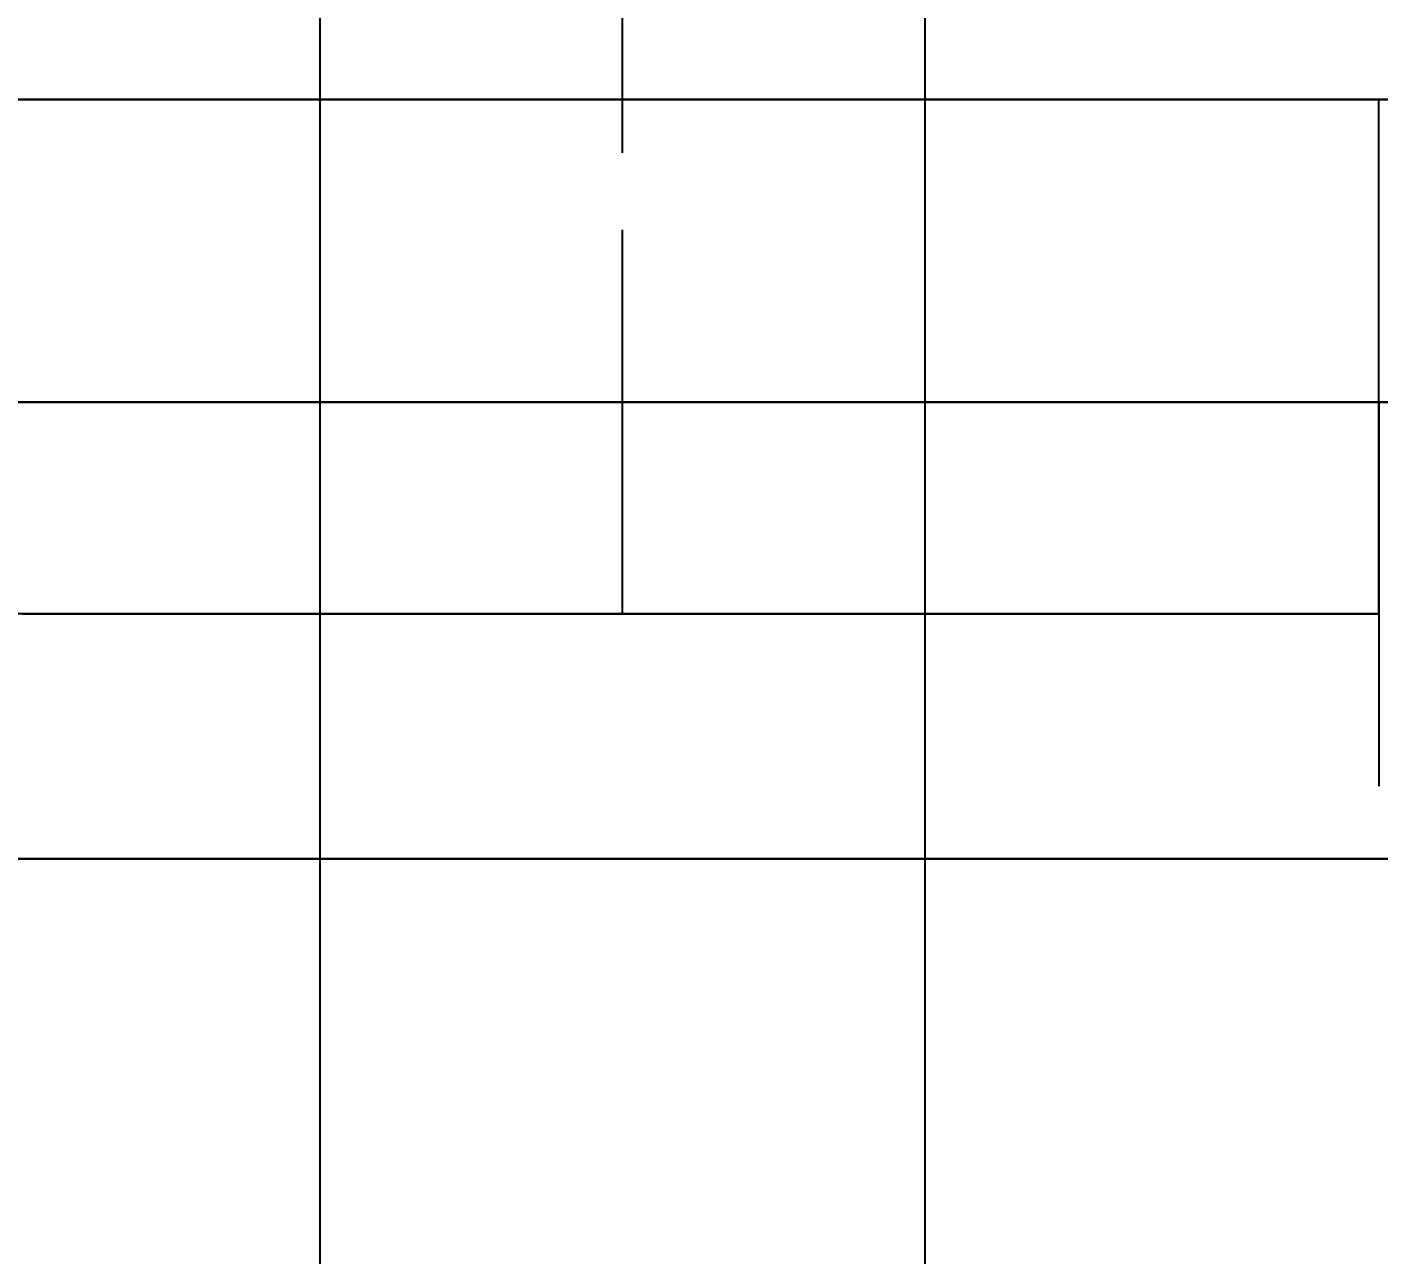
# Model space of a CAD drawing. Header units: millimetres. Extents: x -9 to 221, y -53 to 196.
# Drawn here: x 137.881 to 142.35, y -23.02 to -18.96 of the extents above; entities that cross this region are included whole.
import ezdxf

# ---------------------------------------------------------------- set-up
doc = ezdxf.new("R2010")
doc.units = ezdxf.units.MM
doc.linetypes.add('DASHED', pattern=[1.524, 1.27, -0.254])
for name, color, linetype in [('DIMS', 3, 'CONTINUOUS'), ('HIDDEN', 8, 'DASHED'), ('VISIBLE', 7, 'CONTINUOUS')]:
    doc.layers.add(name, color=color, linetype=linetype)
doc.styles.add('OpenSansCondensed-Light', font='OpenSansCondensed-Light.ttf')
doc.dimstyles.new('EZDXF', dxfattribs={"dimtxt": 0.25, "dimasz": 0.175, "dimexe": 0.375, "dimexo": 0.125, "dimgap": 0.1, "dimtad": 1, "dimlfac": 100, "dimzin": 12, "dimdsep": 46, "dimtxsty": 'OpenSansCondensed-Light', "dimblk": 'ARCHTICK', "dimcen": 2.5, "dimazin": 3, "dimtfac": 0.5, "dimtmove": 2, "dimatfit": 3})

# ---------------------------------------------------------------- blocks, each defined once
blk = doc.blocks.new('_ARCHTICK')
at = {"color": 0, "linetype": 'BYBLOCK', "const_width": 0.15}
blk.add_lwpolyline([(-0.5, -0.5), (0.5, 0.5)], dxfattribs=at)

msp = doc.modelspace()

# ---------------------------------------------------------------- linework, layer by layer
at = {"layer": 'HIDDEN'}
for points in [[(138.85, -21.71), (138.85, -15.4)], [(140.85, -21.71), (140.85, -15.4)], [(138.85, -20.9), (138.85, -18.6)], [(139.85, -20.9), (139.85, -18.6)], [(140.85, -20.9), (140.85, -18.6)], [(137.82368, -19.2), (137.92895, -19.2), (138.03421, -19.2), (138.13947, -19.2), (138.24474, -19.2), (138.35, -19.2), (138.45526, -19.2), (138.56053, -19.2), (138.66579, -19.2), (138.77105, -19.2), (138.87632, -19.2), (138.98158, -19.2), (139.08684, -19.2), (139.19211, -19.2), (139.29737, -19.2), (139.40263, -19.2), (139.50789, -19.2), (139.61316, -19.2), (139.71842, -19.2), (139.82368, -19.2), (139.92895, -19.2), (140.03421, -19.2), (140.13947, -19.2), (140.24474, -19.2), (140.35, -19.2), (140.45526, -19.2), (140.56053, -19.2), (140.66579, -19.2), (140.77105, -19.2), (140.87632, -19.2), (140.98158, -19.2), (141.08684, -19.2), (141.19211, -19.2), (141.29737, -19.2), (141.40263, -19.2), (141.50789, -19.2), (141.61316, -19.2), (141.71842, -19.2), (141.82368, -19.2), (141.92895, -19.2), (142.03421, -19.2), (142.13947, -19.2), (142.24474, -19.2), (142.35, -19.2), (142.45526, -19.2)], [(142.45526, -19.2), (142.35, -19.2), (142.24474, -19.2), (142.13947, -19.2), (142.03421, -19.2), (141.92895, -19.2), (141.82368, -19.2), (141.71842, -19.2), (141.61316, -19.2), (141.50789, -19.2), (141.40263, -19.2), (141.29737, -19.2), (141.19211, -19.2), (141.08684, -19.2), (140.98158, -19.2), (140.87632, -19.2), (140.77105, -19.2), (140.66579, -19.2), (140.56053, -19.2), (140.45526, -19.2), (140.35, -19.2), (140.24474, -19.2), (140.13947, -19.2), (140.03421, -19.2), (139.92895, -19.2), (139.82368, -19.2), (139.71842, -19.2), (139.61316, -19.2), (139.50789, -19.2), (139.40263, -19.2), (139.29737, -19.2), (139.19211, -19.2), (139.08684, -19.2), (138.98158, -19.2), (138.87632, -19.2), (138.77105, -19.2), (138.66579, -19.2), (138.56053, -19.2), (138.45526, -19.2), (138.35, -19.2), (138.24474, -19.2), (138.13947, -19.2), (138.03421, -19.2), (137.92895, -19.2), (137.82368, -19.2)], [(142.35, -19.2), (142.27063, -19.2), (142.19127, -19.2), (142.1119, -19.2), (142.03254, -19.2), (141.95317, -19.2), (141.87381, -19.2), (141.79444, -19.2), (141.71508, -19.2), (141.63571, -19.2), (141.55635, -19.2), (141.47698, -19.2), (141.39762, -19.2), (141.31825, -19.2), (141.23889, -19.2), (141.15952, -19.2), (141.08016, -19.2), (141.00079, -19.2), (140.92143, -19.2), (140.84206, -19.2), (140.7627, -19.2), (140.68333, -19.2), (140.60397, -19.2), (140.5246, -19.2), (140.44524, -19.2), (140.36587, -19.2), (140.28651, -19.2), (140.20714, -19.2), (140.12778, -19.2), (140.04841, -19.2), (139.96905, -19.2), (139.88968, -19.2), (139.81032, -19.2), (139.73095, -19.2), (139.65159, -19.2), (139.57222, -19.2), (139.49286, -19.2), (139.41349, -19.2), (139.33413, -19.2), (139.25476, -19.2), (139.1754, -19.2), (139.09603, -19.2), (139.01667, -19.2), (138.9373, -19.2), (138.85794, -19.2), (138.77857, -19.2), (138.69921, -19.2), (138.61984, -19.2), (138.54048, -19.2), (138.46111, -19.2), (138.38175, -19.2), (138.30238, -19.2), (138.22302, -19.2), (138.14365, -19.2), (138.06429, -19.2), (137.98492, -19.2), (137.90556, -19.2), (137.82619, -19.2)], [(142.35, -19.2), (142.27063, -19.2), (142.19127, -19.2), (142.1119, -19.2), (142.03254, -19.2), (141.95317, -19.2), (141.87381, -19.2), (141.79444, -19.2), (141.71508, -19.2), (141.63571, -19.2), (141.55635, -19.2), (141.47698, -19.2), (141.39762, -19.2), (141.31825, -19.2), (141.23889, -19.2), (141.15952, -19.2), (141.08016, -19.2), (141.00079, -19.2), (140.92143, -19.2), (140.84206, -19.2), (140.7627, -19.2), (140.68333, -19.2), (140.60397, -19.2), (140.5246, -19.2), (140.44524, -19.2), (140.36587, -19.2), (140.28651, -19.2), (140.20714, -19.2), (140.12778, -19.2), (140.04841, -19.2), (139.96905, -19.2), (139.88968, -19.2), (139.81032, -19.2), (139.73095, -19.2), (139.65159, -19.2), (139.57222, -19.2), (139.49286, -19.2), (139.41349, -19.2), (139.33413, -19.2), (139.25476, -19.2), (139.1754, -19.2), (139.09603, -19.2), (139.01667, -19.2), (138.9373, -19.2), (138.85794, -19.2), (138.77857, -19.2), (138.69921, -19.2), (138.61984, -19.2), (138.54048, -19.2), (138.46111, -19.2), (138.38175, -19.2), (138.30238, -19.2), (138.22302, -19.2), (138.14365, -19.2), (138.06429, -19.2), (137.98492, -19.2), (137.90556, -19.2), (137.82619, -19.2)], [(142.41587, -19.2), (142.31905, -19.2), (142.22222, -19.2), (142.1254, -19.2), (142.02857, -19.2), (141.93175, -19.2), (141.83492, -19.2), (141.7381, -19.2), (141.64127, -19.2), (141.54444, -19.2), (141.44762, -19.2), (141.35079, -19.2), (141.25397, -19.2), (141.15714, -19.2), (141.06032, -19.2), (140.96349, -19.2), (140.86667, -19.2), (140.76984, -19.2), (140.67302, -19.2), (140.57619, -19.2), (140.47937, -19.2), (140.38254, -19.2), (140.28571, -19.2), (140.18889, -19.2), (140.09206, -19.2), (139.99524, -19.2), (139.89841, -19.2), (139.80159, -19.2), (139.70476, -19.2), (139.60794, -19.2), (139.51111, -19.2), (139.41429, -19.2), (139.31746, -19.2), (139.22063, -19.2), (139.12381, -19.2), (139.02698, -19.2), (138.93016, -19.2), (138.83333, -19.2), (138.73651, -19.2), (138.63968, -19.2), (138.54286, -19.2), (138.44603, -19.2), (138.34921, -19.2), (138.25238, -19.2), (138.15556, -19.2), (138.05873, -19.2), (137.9619, -19.2), (137.86508, -19.2)], [(137.86508, -19.2), (137.91349, -19.2), (137.9619, -19.2), (138.01032, -19.2), (138.05873, -19.2), (138.10714, -19.2), (138.15556, -19.2), (138.20397, -19.2), (138.25238, -19.2), (138.30079, -19.2), (138.34921, -19.2), (138.39762, -19.2), (138.44603, -19.2), (138.49444, -19.2), (138.54286, -19.2), (138.59127, -19.2), (138.63968, -19.2), (138.6881, -19.2), (138.73651, -19.2), (138.78492, -19.2), (138.83333, -19.2), (138.88175, -19.2), (138.93016, -19.2), (138.97857, -19.2), (139.02698, -19.2), (139.0754, -19.2), (139.12381, -19.2), (139.17222, -19.2), (139.22063, -19.2), (139.26905, -19.2), (139.31746, -19.2), (139.36587, -19.2), (139.41429, -19.2), (139.4627, -19.2), (139.51111, -19.2), (139.55952, -19.2), (139.60794, -19.2), (139.65635, -19.2), (139.70476, -19.2), (139.75317, -19.2), (139.80159, -19.2), (139.85, -19.2)], [(137.86587, -19.2), (137.90556, -19.2), (137.94524, -19.2), (137.98492, -19.2), (138.0246, -19.2), (138.06429, -19.2), (138.10397, -19.2), (138.14365, -19.2), (138.18333, -19.2), (138.22302, -19.2), (138.2627, -19.2), (138.30238, -19.2), (138.34206, -19.2), (138.38175, -19.2), (138.42143, -19.2), (138.46111, -19.2), (138.50079, -19.2), (138.54048, -19.2), (138.58016, -19.2), (138.61984, -19.2), (138.65952, -19.2), (138.69921, -19.2), (138.73889, -19.2), (138.77857, -19.2), (138.81825, -19.2), (138.85794, -19.2), (138.89762, -19.2), (138.9373, -19.2), (138.97698, -19.2), (139.01667, -19.2), (139.05635, -19.2), (139.09603, -19.2), (139.13571, -19.2), (139.1754, -19.2), (139.21508, -19.2), (139.25476, -19.2), (139.29444, -19.2), (139.33413, -19.2), (139.37381, -19.2), (139.41349, -19.2), (139.45317, -19.2), (139.49286, -19.2), (139.53254, -19.2), (139.57222, -19.2), (139.6119, -19.2), (139.65159, -19.2), (139.69127, -19.2), (139.73095, -19.2), (139.77063, -19.2), (139.81032, -19.2), (139.85, -19.2)], [(137.86587, -19.2), (137.90556, -19.2), (137.94524, -19.2), (137.98492, -19.2), (138.0246, -19.2), (138.06429, -19.2), (138.10397, -19.2), (138.14365, -19.2), (138.18333, -19.2), (138.22302, -19.2), (138.2627, -19.2), (138.30238, -19.2), (138.34206, -19.2), (138.38175, -19.2), (138.42143, -19.2), (138.46111, -19.2), (138.50079, -19.2), (138.54048, -19.2), (138.58016, -19.2), (138.61984, -19.2), (138.65952, -19.2), (138.69921, -19.2), (138.73889, -19.2), (138.77857, -19.2), (138.81825, -19.2), (138.85794, -19.2), (138.89762, -19.2), (138.9373, -19.2), (138.97698, -19.2), (139.01667, -19.2), (139.05635, -19.2), (139.09603, -19.2), (139.13571, -19.2), (139.1754, -19.2), (139.21508, -19.2), (139.25476, -19.2), (139.29444, -19.2), (139.33413, -19.2), (139.37381, -19.2), (139.41349, -19.2), (139.45317, -19.2), (139.49286, -19.2), (139.53254, -19.2), (139.57222, -19.2), (139.6119, -19.2), (139.65159, -19.2), (139.69127, -19.2), (139.73095, -19.2), (139.77063, -19.2), (139.81032, -19.2), (139.85, -19.2)], [(139.85, -19.2), (139.88968, -19.2), (139.92937, -19.2), (139.96905, -19.2), (140.00873, -19.2), (140.04841, -19.2), (140.0881, -19.2), (140.12778, -19.2), (140.16746, -19.2), (140.20714, -19.2), (140.24683, -19.2), (140.28651, -19.2), (140.32619, -19.2), (140.36587, -19.2), (140.40556, -19.2), (140.44524, -19.2), (140.48492, -19.2), (140.5246, -19.2), (140.56429, -19.2), (140.60397, -19.2), (140.64365, -19.2), (140.68333, -19.2), (140.72302, -19.2), (140.7627, -19.2), (140.80238, -19.2), (140.84206, -19.2), (140.88175, -19.2), (140.92143, -19.2), (140.96111, -19.2), (141.00079, -19.2), (141.04048, -19.2), (141.08016, -19.2), (141.11984, -19.2), (141.15952, -19.2), (141.19921, -19.2), (141.23889, -19.2), (141.27857, -19.2), (141.31825, -19.2), (141.35794, -19.2), (141.39762, -19.2), (141.4373, -19.2), (141.47698, -19.2), (141.51667, -19.2), (141.55635, -19.2), (141.59603, -19.2), (141.63571, -19.2), (141.6754, -19.2), (141.71508, -19.2), (141.75476, -19.2), (141.79444, -19.2), (141.83413, -19.2), (141.87381, -19.2), (141.91349, -19.2), (141.95317, -19.2), (141.99286, -19.2), (142.03254, -19.2), (142.07222, -19.2), (142.1119, -19.2), (142.15159, -19.2), (142.19127, -19.2), (142.23095, -19.2), (142.27063, -19.2), (142.31032, -19.2), (142.35, -19.2)], [(139.85, -19.2), (139.89841, -19.2), (139.94683, -19.2), (139.99524, -19.2), (140.04365, -19.2), (140.09206, -19.2), (140.14048, -19.2), (140.18889, -19.2), (140.2373, -19.2), (140.28571, -19.2), (140.33413, -19.2), (140.38254, -19.2), (140.43095, -19.2), (140.47937, -19.2), (140.52778, -19.2), (140.57619, -19.2), (140.6246, -19.2), (140.67302, -19.2), (140.72143, -19.2), (140.76984, -19.2), (140.81825, -19.2), (140.86667, -19.2), (140.91508, -19.2), (140.96349, -19.2), (141.0119, -19.2), (141.06032, -19.2), (141.10873, -19.2), (141.15714, -19.2), (141.20556, -19.2), (141.25397, -19.2), (141.30238, -19.2), (141.35079, -19.2), (141.39921, -19.2), (141.44762, -19.2), (141.49603, -19.2), (141.54444, -19.2), (141.59286, -19.2), (141.64127, -19.2), (141.68968, -19.2), (141.7381, -19.2), (141.78651, -19.2), (141.83492, -19.2), (141.88333, -19.2), (141.93175, -19.2), (141.98016, -19.2), (142.02857, -19.2), (142.07698, -19.2), (142.1254, -19.2), (142.17381, -19.2), (142.22222, -19.2), (142.27063, -19.2), (142.31905, -19.2), (142.36746, -19.2)], [(139.85, -19.2), (139.88968, -19.2), (139.92937, -19.2), (139.96905, -19.2), (140.00873, -19.2), (140.04841, -19.2), (140.0881, -19.2), (140.12778, -19.2), (140.16746, -19.2), (140.20714, -19.2), (140.24683, -19.2), (140.28651, -19.2), (140.32619, -19.2), (140.36587, -19.2), (140.40556, -19.2), (140.44524, -19.2), (140.48492, -19.2), (140.5246, -19.2), (140.56429, -19.2), (140.60397, -19.2), (140.64365, -19.2), (140.68333, -19.2), (140.72302, -19.2), (140.7627, -19.2), (140.80238, -19.2), (140.84206, -19.2), (140.88175, -19.2), (140.92143, -19.2), (140.96111, -19.2), (141.00079, -19.2), (141.04048, -19.2), (141.08016, -19.2), (141.11984, -19.2), (141.15952, -19.2), (141.19921, -19.2), (141.23889, -19.2), (141.27857, -19.2), (141.31825, -19.2), (141.35794, -19.2), (141.39762, -19.2), (141.4373, -19.2), (141.47698, -19.2), (141.51667, -19.2), (141.55635, -19.2), (141.59603, -19.2), (141.63571, -19.2), (141.6754, -19.2), (141.71508, -19.2), (141.75476, -19.2), (141.79444, -19.2), (141.83413, -19.2), (141.87381, -19.2), (141.91349, -19.2), (141.95317, -19.2), (141.99286, -19.2), (142.03254, -19.2), (142.07222, -19.2), (142.1119, -19.2), (142.15159, -19.2), (142.19127, -19.2), (142.23095, -19.2), (142.27063, -19.2), (142.31032, -19.2), (142.35, -19.2)], [(142.35, -20.2), (142.35, -19.2)], [(142.35, -20.9), (142.35, -19.2)], [(94.75, -20.2), (200.25, -20.2)], [(137.71842, -20.2), (138.05384, -20.2), (138.38926, -20.2), (138.72469, -20.2), (139.06011, -20.2), (139.39553, -20.2), (139.73095, -20.2), (140.06637, -20.2), (140.4018, -20.2), (140.73722, -20.2), (141.07264, -20.2), (141.40806, -20.2), (141.74348, -20.2), (142.07891, -20.2), (142.41433, -20.2)], [(147.8688, -20.2), (147.19211, -20.2), (146.51541, -20.2), (145.83872, -20.2), (145.16203, -20.2), (144.48534, -20.2), (143.80865, -20.2), (143.13195, -20.2), (142.45526, -20.2), (141.77857, -20.2), (141.10188, -20.2), (140.42519, -20.2), (139.7485, -20.2), (139.0718, -20.2), (138.39511, -20.2), (137.71842, -20.2)], [(137.82619, -20.2), (137.90556, -20.2), (137.98492, -20.2), (138.06429, -20.2), (138.14365, -20.2), (138.22302, -20.2), (138.30238, -20.2), (138.38175, -20.2), (138.46111, -20.2), (138.54048, -20.2), (138.61984, -20.2), (138.69921, -20.2), (138.77857, -20.2), (138.85794, -20.2), (138.9373, -20.2), (139.01667, -20.2), (139.09603, -20.2), (139.1754, -20.2), (139.25476, -20.2), (139.33413, -20.2), (139.41349, -20.2), (139.49286, -20.2), (139.57222, -20.2), (139.65159, -20.2), (139.73095, -20.2), (139.81032, -20.2), (139.88968, -20.2), (139.96905, -20.2), (140.04841, -20.2), (140.12778, -20.2), (140.20714, -20.2), (140.28651, -20.2), (140.36587, -20.2), (140.44524, -20.2), (140.5246, -20.2), (140.60397, -20.2), (140.68333, -20.2), (140.7627, -20.2), (140.84206, -20.2), (140.92143, -20.2), (141.00079, -20.2), (141.08016, -20.2), (141.15952, -20.2), (141.23889, -20.2), (141.31825, -20.2), (141.39762, -20.2), (141.47698, -20.2), (141.55635, -20.2), (141.63571, -20.2), (141.71508, -20.2), (141.79444, -20.2), (141.87381, -20.2), (141.95317, -20.2), (142.03254, -20.2), (142.1119, -20.2), (142.19127, -20.2), (142.27063, -20.2), (142.35, -20.2)], [(142.35, -20.2), (142.27063, -20.2), (142.19127, -20.2), (142.1119, -20.2), (142.03254, -20.2), (141.95317, -20.2), (141.87381, -20.2), (141.79444, -20.2), (141.71508, -20.2), (141.63571, -20.2), (141.55635, -20.2), (141.47698, -20.2), (141.39762, -20.2), (141.31825, -20.2), (141.23889, -20.2), (141.15952, -20.2), (141.08016, -20.2), (141.00079, -20.2), (140.92143, -20.2), (140.84206, -20.2), (140.7627, -20.2), (140.68333, -20.2), (140.60397, -20.2), (140.5246, -20.2), (140.44524, -20.2), (140.36587, -20.2), (140.28651, -20.2), (140.20714, -20.2), (140.12778, -20.2), (140.04841, -20.2), (139.96905, -20.2), (139.88968, -20.2), (139.81032, -20.2), (139.73095, -20.2), (139.65159, -20.2), (139.57222, -20.2), (139.49286, -20.2), (139.41349, -20.2), (139.33413, -20.2), (139.25476, -20.2), (139.1754, -20.2), (139.09603, -20.2), (139.01667, -20.2), (138.9373, -20.2), (138.85794, -20.2), (138.77857, -20.2), (138.69921, -20.2), (138.61984, -20.2), (138.54048, -20.2), (138.46111, -20.2), (138.38175, -20.2), (138.30238, -20.2), (138.22302, -20.2), (138.14365, -20.2), (138.06429, -20.2), (137.98492, -20.2), (137.90556, -20.2), (137.82619, -20.2)], [(142.35, -20.2), (142.27063, -20.2), (142.19127, -20.2), (142.1119, -20.2), (142.03254, -20.2), (141.95317, -20.2), (141.87381, -20.2), (141.79444, -20.2), (141.71508, -20.2), (141.63571, -20.2), (141.55635, -20.2), (141.47698, -20.2), (141.39762, -20.2), (141.31825, -20.2), (141.23889, -20.2), (141.15952, -20.2), (141.08016, -20.2), (141.00079, -20.2), (140.92143, -20.2), (140.84206, -20.2), (140.7627, -20.2), (140.68333, -20.2), (140.60397, -20.2), (140.5246, -20.2), (140.44524, -20.2), (140.36587, -20.2), (140.28651, -20.2), (140.20714, -20.2), (140.12778, -20.2), (140.04841, -20.2), (139.96905, -20.2), (139.88968, -20.2), (139.81032, -20.2), (139.73095, -20.2), (139.65159, -20.2), (139.57222, -20.2), (139.49286, -20.2), (139.41349, -20.2), (139.33413, -20.2), (139.25476, -20.2), (139.1754, -20.2), (139.09603, -20.2), (139.01667, -20.2), (138.9373, -20.2), (138.85794, -20.2), (138.77857, -20.2), (138.69921, -20.2), (138.61984, -20.2), (138.54048, -20.2), (138.46111, -20.2), (138.38175, -20.2), (138.30238, -20.2), (138.22302, -20.2), (138.14365, -20.2), (138.06429, -20.2), (137.98492, -20.2), (137.90556, -20.2), (137.82619, -20.2)], [(137.86587, -20.2), (137.90556, -20.2), (137.94524, -20.2), (137.98492, -20.2), (138.0246, -20.2), (138.06429, -20.2), (138.10397, -20.2), (138.14365, -20.2), (138.18333, -20.2), (138.22302, -20.2), (138.2627, -20.2), (138.30238, -20.2), (138.34206, -20.2), (138.38175, -20.2), (138.42143, -20.2), (138.46111, -20.2), (138.50079, -20.2), (138.54048, -20.2), (138.58016, -20.2), (138.61984, -20.2), (138.65952, -20.2), (138.69921, -20.2), (138.73889, -20.2), (138.77857, -20.2), (138.81825, -20.2), (138.85794, -20.2), (138.89762, -20.2), (138.9373, -20.2), (138.97698, -20.2), (139.01667, -20.2), (139.05635, -20.2), (139.09603, -20.2), (139.13571, -20.2), (139.1754, -20.2), (139.21508, -20.2), (139.25476, -20.2), (139.29444, -20.2), (139.33413, -20.2), (139.37381, -20.2), (139.41349, -20.2), (139.45317, -20.2), (139.49286, -20.2), (139.53254, -20.2), (139.57222, -20.2), (139.6119, -20.2), (139.65159, -20.2), (139.69127, -20.2), (139.73095, -20.2), (139.77063, -20.2), (139.81032, -20.2), (139.85, -20.2)], [(139.85, -20.2), (139.88968, -20.2), (139.92937, -20.2), (139.96905, -20.2), (140.00873, -20.2), (140.04841, -20.2), (140.0881, -20.2), (140.12778, -20.2), (140.16746, -20.2), (140.20714, -20.2), (140.24683, -20.2), (140.28651, -20.2), (140.32619, -20.2), (140.36587, -20.2), (140.40556, -20.2), (140.44524, -20.2), (140.48492, -20.2), (140.5246, -20.2), (140.56429, -20.2), (140.60397, -20.2), (140.64365, -20.2), (140.68333, -20.2), (140.72302, -20.2), (140.7627, -20.2), (140.80238, -20.2), (140.84206, -20.2), (140.88175, -20.2), (140.92143, -20.2), (140.96111, -20.2), (141.00079, -20.2), (141.04048, -20.2), (141.08016, -20.2), (141.11984, -20.2), (141.15952, -20.2), (141.19921, -20.2), (141.23889, -20.2), (141.27857, -20.2), (141.31825, -20.2), (141.35794, -20.2), (141.39762, -20.2), (141.4373, -20.2), (141.47698, -20.2), (141.51667, -20.2), (141.55635, -20.2), (141.59603, -20.2), (141.63571, -20.2), (141.6754, -20.2), (141.71508, -20.2), (141.75476, -20.2), (141.79444, -20.2), (141.83413, -20.2), (141.87381, -20.2), (141.91349, -20.2), (141.95317, -20.2), (141.99286, -20.2), (142.03254, -20.2), (142.07222, -20.2), (142.1119, -20.2), (142.15159, -20.2), (142.19127, -20.2), (142.23095, -20.2), (142.27063, -20.2), (142.31032, -20.2), (142.35, -20.2)], [(142.35, -20.2), (142.35, -21.71)], [(142.35, -20.9), (142.27063, -20.9), (142.19127, -20.9), (142.1119, -20.9), (142.03254, -20.9), (141.95317, -20.9), (141.87381, -20.9), (141.79444, -20.9), (141.71508, -20.9), (141.63571, -20.9), (141.55635, -20.9), (141.47698, -20.9), (141.39762, -20.9), (141.31825, -20.9), (141.23889, -20.9), (141.15952, -20.9), (141.08016, -20.9), (141.00079, -20.9), (140.92143, -20.9), (140.84206, -20.9), (140.7627, -20.9), (140.68333, -20.9), (140.60397, -20.9), (140.5246, -20.9), (140.44524, -20.9), (140.36587, -20.9), (140.28651, -20.9), (140.20714, -20.9), (140.12778, -20.9), (140.04841, -20.9), (139.96905, -20.9), (139.88968, -20.9), (139.81032, -20.9), (139.73095, -20.9), (139.65159, -20.9), (139.57222, -20.9), (139.49286, -20.9), (139.41349, -20.9), (139.33413, -20.9), (139.25476, -20.9), (139.1754, -20.9), (139.09603, -20.9), (139.01667, -20.9), (138.9373, -20.9), (138.85794, -20.9), (138.77857, -20.9), (138.69921, -20.9), (138.61984, -20.9), (138.54048, -20.9), (138.46111, -20.9), (138.38175, -20.9), (138.30238, -20.9), (138.22302, -20.9), (138.14365, -20.9), (138.06429, -20.9), (137.98492, -20.9), (137.90556, -20.9), (137.82619, -20.9)], [(137.86587, -20.9), (137.90556, -20.9), (137.94524, -20.9), (137.98492, -20.9), (138.0246, -20.9), (138.06429, -20.9), (138.10397, -20.9), (138.14365, -20.9), (138.18333, -20.9), (138.22302, -20.9), (138.2627, -20.9), (138.30238, -20.9), (138.34206, -20.9), (138.38175, -20.9), (138.42143, -20.9), (138.46111, -20.9), (138.50079, -20.9), (138.54048, -20.9), (138.58016, -20.9), (138.61984, -20.9), (138.65952, -20.9), (138.69921, -20.9), (138.73889, -20.9), (138.77857, -20.9), (138.81825, -20.9), (138.85794, -20.9), (138.89762, -20.9), (138.9373, -20.9), (138.97698, -20.9), (139.01667, -20.9), (139.05635, -20.9), (139.09603, -20.9), (139.13571, -20.9), (139.1754, -20.9), (139.21508, -20.9), (139.25476, -20.9), (139.29444, -20.9), (139.33413, -20.9), (139.37381, -20.9), (139.41349, -20.9), (139.45317, -20.9), (139.49286, -20.9), (139.53254, -20.9), (139.57222, -20.9), (139.6119, -20.9), (139.65159, -20.9), (139.69127, -20.9), (139.73095, -20.9), (139.77063, -20.9), (139.81032, -20.9), (139.85, -20.9)], [(140.85, -20.9), (140.81825, -20.9), (140.78651, -20.9), (140.75476, -20.9), (140.72302, -20.9), (140.69127, -20.9), (140.65952, -20.9), (140.62778, -20.9), (140.59603, -20.9), (140.56429, -20.9), (140.53254, -20.9), (140.50079, -20.9), (140.46905, -20.9), (140.4373, -20.9), (140.40556, -20.9), (140.37381, -20.9), (140.34206, -20.9), (140.31032, -20.9), (140.27857, -20.9), (140.24683, -20.9), (140.21508, -20.9), (140.18333, -20.9), (140.15159, -20.9), (140.11984, -20.9), (140.0881, -20.9), (140.05635, -20.9), (140.0246, -20.9), (139.99286, -20.9), (139.96111, -20.9), (139.92937, -20.9), (139.89762, -20.9), (139.86587, -20.9), (139.83413, -20.9), (139.80238, -20.9), (139.77063, -20.9), (139.73889, -20.9), (139.70714, -20.9), (139.6754, -20.9), (139.64365, -20.9), (139.6119, -20.9), (139.58016, -20.9), (139.54841, -20.9), (139.51667, -20.9), (139.48492, -20.9), (139.45317, -20.9), (139.42143, -20.9), (139.38968, -20.9), (139.35794, -20.9), (139.32619, -20.9), (139.29444, -20.9), (139.2627, -20.9), (139.23095, -20.9), (139.19921, -20.9), (139.16746, -20.9), (139.13571, -20.9), (139.10397, -20.9), (139.07222, -20.9), (139.04048, -20.9), (139.00873, -20.9), (138.97698, -20.9), (138.94524, -20.9), (138.91349, -20.9), (138.88175, -20.9), (138.85, -20.9)], [(138.85, -20.9), (138.86587, -20.9), (138.88175, -20.9), (138.89762, -20.9), (138.91349, -20.9), (138.92937, -20.9), (138.94524, -20.9), (138.96111, -20.9), (138.97698, -20.9), (138.99286, -20.9), (139.00873, -20.9), (139.0246, -20.9), (139.04048, -20.9), (139.05635, -20.9), (139.07222, -20.9), (139.0881, -20.9), (139.10397, -20.9), (139.11984, -20.9), (139.13571, -20.9), (139.15159, -20.9), (139.16746, -20.9), (139.18333, -20.9), (139.19921, -20.9), (139.21508, -20.9), (139.23095, -20.9), (139.24683, -20.9), (139.2627, -20.9), (139.27857, -20.9), (139.29444, -20.9), (139.31032, -20.9), (139.32619, -20.9), (139.34206, -20.9), (139.35794, -20.9), (139.37381, -20.9), (139.38968, -20.9), (139.40556, -20.9), (139.42143, -20.9), (139.4373, -20.9), (139.45317, -20.9), (139.46905, -20.9), (139.48492, -20.9), (139.50079, -20.9), (139.51667, -20.9), (139.53254, -20.9), (139.54841, -20.9), (139.56429, -20.9), (139.58016, -20.9), (139.59603, -20.9), (139.6119, -20.9), (139.62778, -20.9), (139.64365, -20.9), (139.65952, -20.9), (139.6754, -20.9), (139.69127, -20.9), (139.70714, -20.9), (139.72302, -20.9), (139.73889, -20.9), (139.75476, -20.9), (139.77063, -20.9), (139.78651, -20.9), (139.80238, -20.9), (139.81825, -20.9), (139.83413, -20.9), (139.85, -20.9)], [(139.85, -20.9), (139.88968, -20.9), (139.92937, -20.9), (139.96905, -20.9), (140.00873, -20.9), (140.04841, -20.9), (140.0881, -20.9), (140.12778, -20.9), (140.16746, -20.9), (140.20714, -20.9), (140.24683, -20.9), (140.28651, -20.9), (140.32619, -20.9), (140.36587, -20.9), (140.40556, -20.9), (140.44524, -20.9), (140.48492, -20.9), (140.5246, -20.9), (140.56429, -20.9), (140.60397, -20.9), (140.64365, -20.9), (140.68333, -20.9), (140.72302, -20.9), (140.7627, -20.9), (140.80238, -20.9), (140.84206, -20.9), (140.88175, -20.9), (140.92143, -20.9), (140.96111, -20.9), (141.00079, -20.9), (141.04048, -20.9), (141.08016, -20.9), (141.11984, -20.9), (141.15952, -20.9), (141.19921, -20.9), (141.23889, -20.9), (141.27857, -20.9), (141.31825, -20.9), (141.35794, -20.9), (141.39762, -20.9), (141.4373, -20.9), (141.47698, -20.9), (141.51667, -20.9), (141.55635, -20.9), (141.59603, -20.9), (141.63571, -20.9), (141.6754, -20.9), (141.71508, -20.9), (141.75476, -20.9), (141.79444, -20.9), (141.83413, -20.9), (141.87381, -20.9), (141.91349, -20.9), (141.95317, -20.9), (141.99286, -20.9), (142.03254, -20.9), (142.07222, -20.9), (142.1119, -20.9), (142.15159, -20.9), (142.19127, -20.9), (142.23095, -20.9), (142.27063, -20.9), (142.31032, -20.9), (142.35, -20.9)], [(139.85, -20.9), (139.86587, -20.9), (139.88175, -20.9), (139.89762, -20.9), (139.91349, -20.9), (139.92937, -20.9), (139.94524, -20.9), (139.96111, -20.9), (139.97698, -20.9), (139.99286, -20.9), (140.00873, -20.9), (140.0246, -20.9), (140.04048, -20.9), (140.05635, -20.9), (140.07222, -20.9), (140.0881, -20.9), (140.10397, -20.9), (140.11984, -20.9), (140.13571, -20.9), (140.15159, -20.9), (140.16746, -20.9), (140.18333, -20.9), (140.19921, -20.9), (140.21508, -20.9), (140.23095, -20.9), (140.24683, -20.9), (140.2627, -20.9), (140.27857, -20.9), (140.29444, -20.9), (140.31032, -20.9), (140.32619, -20.9), (140.34206, -20.9), (140.35794, -20.9), (140.37381, -20.9), (140.38968, -20.9), (140.40556, -20.9), (140.42143, -20.9), (140.4373, -20.9), (140.45317, -20.9), (140.46905, -20.9), (140.48492, -20.9), (140.50079, -20.9), (140.51667, -20.9), (140.53254, -20.9), (140.54841, -20.9), (140.56429, -20.9), (140.58016, -20.9), (140.59603, -20.9), (140.6119, -20.9), (140.62778, -20.9), (140.64365, -20.9), (140.65952, -20.9), (140.6754, -20.9), (140.69127, -20.9), (140.70714, -20.9), (140.72302, -20.9), (140.73889, -20.9), (140.75476, -20.9), (140.77063, -20.9), (140.78651, -20.9), (140.80238, -20.9), (140.81825, -20.9), (140.83413, -20.9), (140.85, -20.9)], [(94.75, -21.71), (200.25, -21.71)], [(137.82619, -21.71), (137.90556, -21.71), (137.98492, -21.71), (138.06429, -21.71), (138.14365, -21.71), (138.22302, -21.71), (138.30238, -21.71), (138.38175, -21.71), (138.46111, -21.71), (138.54048, -21.71), (138.61984, -21.71), (138.69921, -21.71), (138.77857, -21.71), (138.85794, -21.71), (138.9373, -21.71), (139.01667, -21.71), (139.09603, -21.71), (139.1754, -21.71), (139.25476, -21.71), (139.33413, -21.71), (139.41349, -21.71), (139.49286, -21.71), (139.57222, -21.71), (139.65159, -21.71), (139.73095, -21.71), (139.81032, -21.71), (139.88968, -21.71), (139.96905, -21.71), (140.04841, -21.71), (140.12778, -21.71), (140.20714, -21.71), (140.28651, -21.71), (140.36587, -21.71), (140.44524, -21.71), (140.5246, -21.71), (140.60397, -21.71), (140.68333, -21.71), (140.7627, -21.71), (140.84206, -21.71), (140.92143, -21.71), (141.00079, -21.71), (141.08016, -21.71), (141.15952, -21.71), (141.23889, -21.71), (141.31825, -21.71), (141.39762, -21.71), (141.47698, -21.71), (141.55635, -21.71), (141.63571, -21.71), (141.71508, -21.71), (141.79444, -21.71), (141.87381, -21.71), (141.95317, -21.71), (142.03254, -21.71), (142.1119, -21.71), (142.19127, -21.71), (142.27063, -21.71), (142.35, -21.71)], [(142.35, -21.71), (142.27063, -21.71), (142.19127, -21.71), (142.1119, -21.71), (142.03254, -21.71), (141.95317, -21.71), (141.87381, -21.71), (141.79444, -21.71), (141.71508, -21.71), (141.63571, -21.71), (141.55635, -21.71), (141.47698, -21.71), (141.39762, -21.71), (141.31825, -21.71), (141.23889, -21.71), (141.15952, -21.71), (141.08016, -21.71), (141.00079, -21.71), (140.92143, -21.71), (140.84206, -21.71), (140.7627, -21.71), (140.68333, -21.71), (140.60397, -21.71), (140.5246, -21.71), (140.44524, -21.71), (140.36587, -21.71), (140.28651, -21.71), (140.20714, -21.71), (140.12778, -21.71), (140.04841, -21.71), (139.96905, -21.71), (139.88968, -21.71), (139.81032, -21.71), (139.73095, -21.71), (139.65159, -21.71), (139.57222, -21.71), (139.49286, -21.71), (139.41349, -21.71), (139.33413, -21.71), (139.25476, -21.71), (139.1754, -21.71), (139.09603, -21.71), (139.01667, -21.71), (138.9373, -21.71), (138.85794, -21.71), (138.77857, -21.71), (138.69921, -21.71), (138.61984, -21.71), (138.54048, -21.71), (138.46111, -21.71), (138.38175, -21.71), (138.30238, -21.71), (138.22302, -21.71), (138.14365, -21.71), (138.06429, -21.71), (137.98492, -21.71), (137.90556, -21.71), (137.82619, -21.71)]]:
    msp.add_lwpolyline(points, dxfattribs=at)
at = {"layer": 'VISIBLE'}
for points in [[(200.25, -20.2), (94.75, -20.2)], [(200.25, -21.71), (94.75, -21.71)], [(138.85, -26.21), (138.85, -21.71)], [(140.85, -26.21), (140.85, -21.71)]]:
    msp.add_lwpolyline(points, dxfattribs=at)

# ---------------------------------------------------------------- dimensions: what is measured, and where the dimension line sits
at = {"layer": 'DIMS'}
msp.add_linear_dim(base=(79.75, -25.71), p1=(158.85, -25.71), p2=(158.85, -21.71), angle=90, dimstyle='EZDXF', override={"dimtxt": 1.6, "dimasz": 1, "dimexe": 0.6, "dimexo": 0.5, "dimdec": 2}, dxfattribs=at).render()
msp.add_linear_dim(base=(93.75, -52.71), p1=(93.75, -21.71), p2=(201.25, -21.71), dimstyle='EZDXF', override={"dimtxt": 1.6, "dimasz": 1, "dimexe": 0.6, "dimexo": 0.5, "dimdec": 2}, dxfattribs=at).render()

doc.saveas('drawing.dxf')
